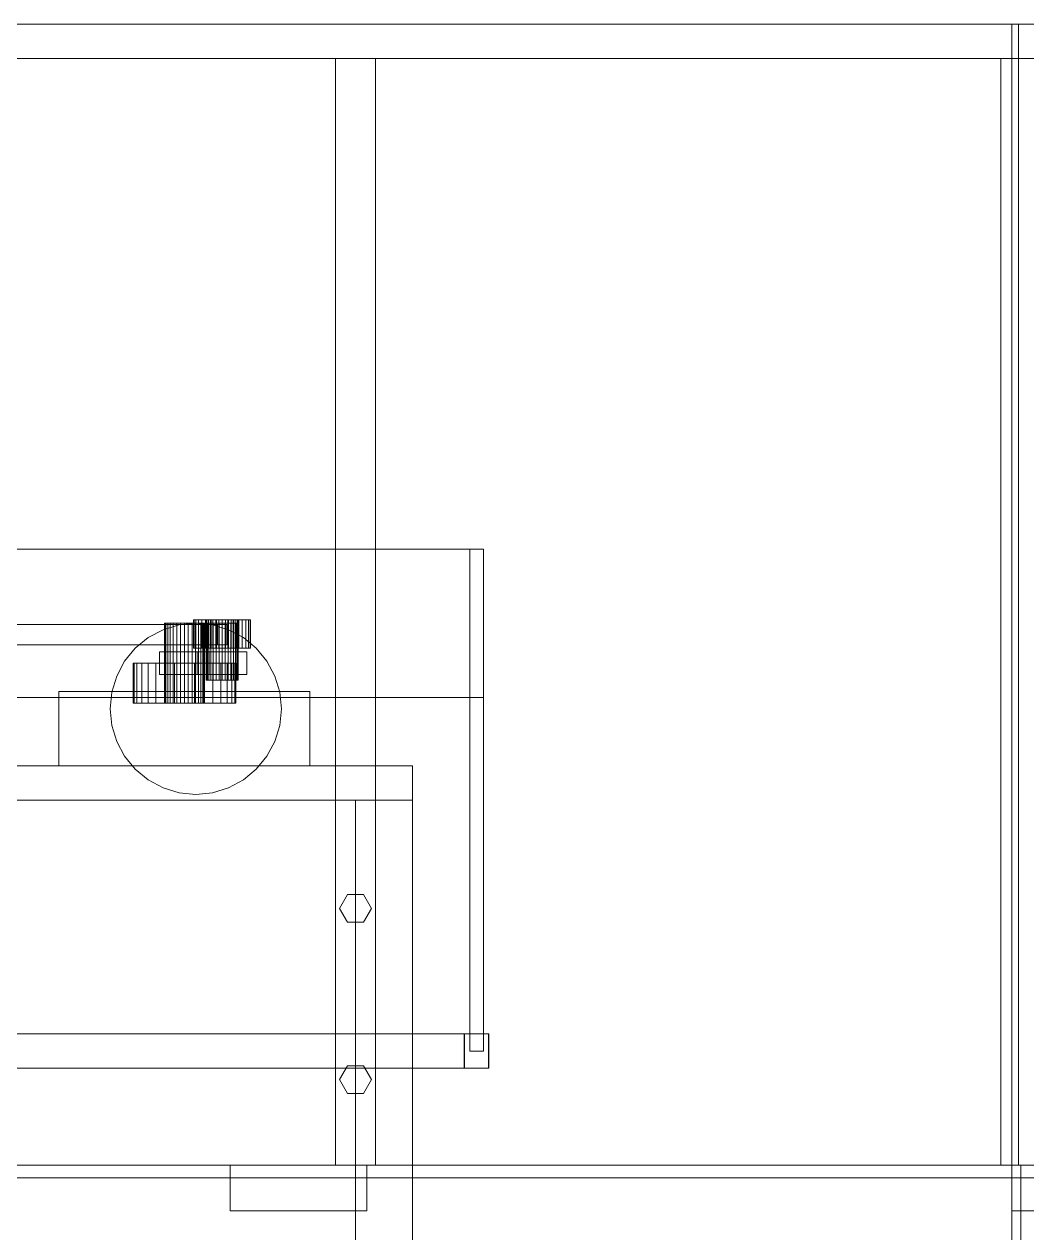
# Model space of a CAD drawing. Header units: millimetres. Extents: x -2500 to 58855, y -53268 to 6837.
# Drawn here: x 860 to 1738, y -32759 to -31700 of the extents above; entities that cross this region are included whole.
import ezdxf

# ---------------------------------------------------------------- set-up
doc = ezdxf.new("R2010")
doc.units = ezdxf.units.MM
doc.layers.add('frontal_secador', color=7, linetype='Continuous', lineweight=0)
doc.layers.add('frontal_tolva', color=7, linetype='Continuous', lineweight=0)

msp = doc.modelspace()

# ---------------------------------------------------------------- linework, layer by layer
at = {"layer": 'frontal_secador'}
for p, q in [((-550, -32160), (1262, -32160)), ((1250, -32160), (1262, -32160)), ((1250, -32290), (1250, -32160)), ((1262, -32290), (1262, -32160)), ((1008.067, -32247), (1008.067, -32222)), ((1008.067, -32222), (1008.547, -32222)), ((1008.067, -32222), (1018.567, -32222)), ((1008.547, -32247), (1008.547, -32222)), ((1008.547, -32222), (1009.97, -32222)), ((1008.547, -32222), (1018.845, -32222)), ((1009.97, -32247), (1009.97, -32222)), ((1009.97, -32222), (1012.28, -32222)), ((1009.97, -32222), (1019.671, -32222)), ((1012.28, -32247), (1012.28, -32222)), ((1012.28, -32222), (1015.389, -32222)), ((1012.28, -32222), (1021.01, -32222)), ((1015.389, -32247), (1015.389, -32222)), ((1015.389, -32222), (1019.178, -32222)), ((1015.389, -32222), (1022.814, -32222)), ((1018.845, -32222), (1018.567, -32222)), ((1018.567, -32222), (1018.567, -32247)), ((1019.671, -32222), (1018.845, -32222)), ((1018.845, -32222), (1018.845, -32247)), ((1019.178, -32247), (1019.178, -32222)), ((1019.178, -32222), (1023.5, -32222)), ((1019.178, -32222), (1025.011, -32222)), ((1021.01, -32222), (1019.671, -32222)), ((1019.671, -32222), (1019.671, -32247)), ((1022.814, -32222), (1021.01, -32222)), ((1021.01, -32222), (1021.01, -32247)), ((1025.011, -32222), (1022.814, -32222)), ((1022.814, -32222), (1022.814, -32247)), ((1023.5, -32247), (1023.5, -32222)), ((1023.5, -32222), (1028.19, -32222)), ((1023.5, -32222), (1027.518, -32222)), ((1027.518, -32222), (1025.011, -32222)), ((1025.011, -32222), (1025.011, -32247)), ((1030.238, -32222), (1027.518, -32222)), ((1027.518, -32222), (1027.518, -32247)), ((1028.19, -32247), (1028.19, -32222)), ((1028.19, -32222), (1033.067, -32222)), ((1028.19, -32222), (1030.238, -32222)), ((1033.067, -32222), (1030.238, -32222)), ((1030.238, -32222), (1030.238, -32247)), ((1037.944, -32222), (1033.067, -32222)), ((1033.067, -32222), (1033.067, -32247)), ((1033.067, -32222), (1035.896, -32222)), ((1035.896, -32222), (1035.896, -32247)), ((1037.944, -32222), (1035.896, -32222)), ((1035.896, -32222), (1038.616, -32222)), ((1037.944, -32247), (1037.944, -32222)), ((1042.634, -32222), (1037.944, -32222)), ((1038.616, -32222), (1038.616, -32247)), ((1042.634, -32222), (1038.616, -32222)), ((1038.616, -32222), (1041.123, -32222)), ((1041.123, -32222), (1041.123, -32247)), ((1046.956, -32222), (1041.123, -32222)), ((1041.123, -32222), (1043.32, -32222)), ((1042.634, -32247), (1042.634, -32222)), ((1046.956, -32222), (1042.634, -32222)), ((1043.32, -32222), (1043.32, -32247)), ((1050.744, -32222), (1043.32, -32222)), ((1043.32, -32222), (1045.123, -32222)), ((1045.123, -32222), (1045.123, -32247)), ((1053.854, -32222), (1045.123, -32222)), ((1045.123, -32222), (1046.463, -32222)), ((1046.463, -32222), (1046.463, -32247)), ((1056.164, -32222), (1046.463, -32222)), ((1046.463, -32222), (1047.288, -32222)), ((1046.956, -32247), (1046.956, -32222)), ((1050.744, -32222), (1046.956, -32222)), ((1047.288, -32222), (1047.288, -32247)), ((1057.586, -32222), (1047.288, -32222)), ((1047.288, -32222), (1047.567, -32222)), ((1047.567, -32222), (1047.567, -32247)), ((1058.067, -32222), (1047.567, -32222)), ((1050.744, -32247), (1050.744, -32222)), ((1053.854, -32222), (1050.744, -32222)), ((1053.854, -32247), (1053.854, -32222)), ((1056.164, -32222), (1053.854, -32222)), ((1056.164, -32247), (1056.164, -32222)), ((1057.586, -32222), (1056.164, -32222)), ((1057.586, -32247), (1057.586, -32222)), ((1058.067, -32222), (1057.586, -32222)), ((1058.067, -32247), (1058.067, -32222)), ((1028.931, -32226), (-4.136, -32226)), ((4.136, -32226), (1037.202, -32226)), ((968.332, -32237.64), (981.299, -32230.709)), ((981.299, -32230.709), (995.368, -32226.441)), ((982.836, -32225), (982.5, -32225)), ((982.5, -32290), (982.5, -32225)), ((983.832, -32225), (982.836, -32225)), ((982.836, -32290), (982.836, -32225)), ((985.449, -32225), (983.832, -32225)), ((983.832, -32290), (983.832, -32225)), ((987.626, -32225), (985.449, -32225)), ((985.449, -32290), (985.449, -32225)), ((990.278, -32225), (987.626, -32225)), ((987.626, -32290), (987.626, -32225)), ((993.303, -32225), (990.278, -32225)), ((990.278, -32290), (990.278, -32225)), ((996.586, -32225), (993.303, -32225)), ((993.303, -32290), (993.303, -32225)), ((995.368, -32226.441), (1010, -32225)), ((1000, -32225), (996.586, -32225)), ((996.586, -32290), (996.586, -32225)), ((1000, -32225), (1003.414, -32225)), ((1000, -32225), (1000, -32290)), ((1003.414, -32225), (1006.697, -32225)), ((1003.414, -32290), (1003.414, -32225)), ((1006.697, -32225), (1009.722, -32225)), ((1006.697, -32290), (1006.697, -32225)), ((1009.722, -32225), (1012.374, -32225)), ((1009.722, -32290), (1009.722, -32225)), ((1010, -32225), (1024.632, -32226.441)), ((1012.374, -32225), (1014.551, -32225)), ((1012.374, -32290), (1012.374, -32225)), ((1014.551, -32225), (1016.168, -32225)), ((1014.551, -32290), (1014.551, -32225)), ((1016.168, -32225), (1017.164, -32225)), ((1016.168, -32290), (1016.168, -32225)), ((1017.164, -32225), (1017.5, -32225)), ((1017.164, -32290), (1017.164, -32225)), ((1017.5, -32290), (1017.5, -32225)), ((1019.336, -32225), (1019.067, -32225)), ((1019.067, -32275), (1019.067, -32225)), ((1020.132, -32225), (1019.336, -32225)), ((1019.336, -32275), (1019.336, -32225)), ((1021.426, -32225), (1020.132, -32225)), ((1020.132, -32275), (1020.132, -32225)), ((1023.167, -32225), (1021.426, -32225)), ((1021.426, -32275), (1021.426, -32225)), ((1025.289, -32225), (1023.167, -32225)), ((1023.167, -32275), (1023.167, -32225)), ((1024.632, -32226.441), (1038.701, -32230.709)), ((1027.709, -32225), (1025.289, -32225)), ((1025.289, -32275), (1025.289, -32225)), ((1030.336, -32225), (1027.709, -32225)), ((1027.709, -32275), (1027.709, -32225)), ((1037.202, -32226), (1028.931, -32226)), ((1028.931, -32226), (1028.931, -32244)), ((1033.067, -32225), (1030.336, -32225)), ((1030.336, -32275), (1030.336, -32225)), ((1033.067, -32225), (1035.798, -32225)), ((1033.067, -32225), (1033.067, -32275)), ((1035.798, -32225), (1038.424, -32225)), ((1035.798, -32275), (1035.798, -32225)), ((1037.202, -32244), (1037.202, -32226)), ((1038.424, -32225), (1040.845, -32225)), ((1038.424, -32275), (1038.424, -32225)), ((1038.701, -32230.709), (1051.668, -32237.64)), ((1040.845, -32225), (1042.966, -32225)), ((1040.845, -32275), (1040.845, -32225)), ((1042.966, -32225), (1044.707, -32225)), ((1042.966, -32275), (1042.966, -32225)), ((1044.707, -32225), (1046.001, -32225)), ((1044.707, -32275), (1044.707, -32225)), ((1046.001, -32225), (1046.798, -32225)), ((1046.001, -32275), (1046.001, -32225)), ((1046.798, -32225), (1047.067, -32225)), ((1046.798, -32275), (1046.798, -32225)), ((1047.067, -32275), (1047.067, -32225)), ((-4.136, -32244), (1028.931, -32244)), ((1037.202, -32244), (4.136, -32244)), ((956.967, -32246.967), (968.332, -32237.64)), ((1028.931, -32244), (1037.202, -32244)), ((1051.668, -32237.64), (1063.033, -32246.967)), ((947.64, -32258.332), (956.967, -32246.967)), ((978.265, -32250), (1011.331, -32250)), ((1021.735, -32250), (978.265, -32250)), ((978.265, -32250), (978.265, -32270)), ((1008.547, -32247), (1008.067, -32247)), ((1018.567, -32247), (1008.067, -32247)), ((1009.97, -32247), (1008.547, -32247)), ((1018.845, -32247), (1008.547, -32247)), ((1012.28, -32247), (1009.97, -32247)), ((1019.671, -32247), (1009.97, -32247)), ((1011.331, -32250), (1054.802, -32250)), ((1011.331, -32270), (1011.331, -32250)), ((1015.389, -32247), (1012.28, -32247)), ((1021.01, -32247), (1012.28, -32247)), ((1019.178, -32247), (1015.389, -32247)), ((1022.814, -32247), (1015.389, -32247)), ((1018.567, -32247), (1018.845, -32247)), ((1018.845, -32247), (1019.671, -32247)), ((1023.5, -32247), (1019.178, -32247)), ((1025.011, -32247), (1019.178, -32247)), ((1019.671, -32247), (1021.01, -32247)), ((1021.01, -32247), (1022.814, -32247)), ((1054.802, -32250), (1021.735, -32250)), ((1021.735, -32270), (1021.735, -32250)), ((1022.814, -32247), (1025.011, -32247)), ((1028.19, -32247), (1023.5, -32247)), ((1027.518, -32247), (1023.5, -32247)), ((1025.011, -32247), (1027.518, -32247)), ((1027.518, -32247), (1030.238, -32247)), ((1033.067, -32247), (1028.19, -32247)), ((1030.238, -32247), (1028.19, -32247)), ((1030.238, -32247), (1033.067, -32247)), ((1033.067, -32247), (1037.944, -32247)), ((1035.896, -32247), (1033.067, -32247)), ((1035.896, -32247), (1037.944, -32247)), ((1038.616, -32247), (1035.896, -32247)), ((1037.944, -32247), (1042.634, -32247)), ((1038.616, -32247), (1042.634, -32247)), ((1041.123, -32247), (1038.616, -32247)), ((1041.123, -32247), (1046.956, -32247)), ((1043.32, -32247), (1041.123, -32247)), ((1042.634, -32247), (1046.956, -32247)), ((1043.32, -32247), (1050.744, -32247)), ((1045.123, -32247), (1043.32, -32247)), ((1045.123, -32247), (1053.854, -32247)), ((1046.463, -32247), (1045.123, -32247)), ((1046.463, -32247), (1056.164, -32247)), ((1047.288, -32247), (1046.463, -32247)), ((1046.956, -32247), (1050.744, -32247)), ((1047.288, -32247), (1057.586, -32247)), ((1047.567, -32247), (1047.288, -32247)), ((1047.567, -32247), (1058.067, -32247)), ((1050.744, -32247), (1053.854, -32247)), ((1053.854, -32247), (1056.164, -32247)), ((1054.802, -32250), (1054.802, -32270)), ((1056.164, -32247), (1057.586, -32247)), ((1057.586, -32247), (1058.067, -32247)), ((1063.033, -32246.967), (1072.36, -32258.332)), ((940.709, -32271.299), (947.64, -32258.332)), ((955, -32295), (955, -32260)), ((955, -32260), (955.865, -32260)), ((955, -32260), (982.5, -32260)), ((955.865, -32295), (955.865, -32260)), ((955.865, -32260), (958.425, -32260)), ((955.865, -32260), (982.836, -32260)), ((958.425, -32295), (958.425, -32260)), ((958.425, -32260), (962.584, -32260)), ((958.425, -32260), (983.832, -32260)), ((962.584, -32295), (962.584, -32260)), ((962.584, -32260), (968.18, -32260)), ((962.584, -32260), (985.449, -32260)), ((968.18, -32295), (968.18, -32260)), ((968.18, -32260), (974.999, -32260)), ((968.18, -32260), (987.626, -32260)), ((974.999, -32295), (974.999, -32260)), ((974.999, -32260), (982.779, -32260)), ((974.999, -32260), (990.278, -32260)), ((982.836, -32260), (982.5, -32260)), ((982.5, -32260), (982.5, -32295)), ((982.779, -32295), (982.779, -32260)), ((982.779, -32260), (991.221, -32260)), ((982.779, -32260), (993.303, -32260)), ((983.832, -32260), (982.836, -32260)), ((982.836, -32260), (982.836, -32295)), ((985.449, -32260), (983.832, -32260)), ((983.832, -32260), (983.832, -32295)), ((987.626, -32260), (985.449, -32260)), ((985.449, -32260), (985.449, -32295)), ((990.278, -32260), (987.626, -32260)), ((987.626, -32260), (987.626, -32295)), ((993.303, -32260), (990.278, -32260)), ((990.278, -32260), (990.278, -32295)), ((991.221, -32295), (991.221, -32260)), ((991.221, -32260), (1000, -32260)), ((991.221, -32260), (996.586, -32260)), ((996.586, -32260), (993.303, -32260)), ((993.303, -32260), (993.303, -32295)), ((1000, -32260), (996.586, -32260)), ((996.586, -32260), (996.586, -32295)), ((1008.779, -32260), (1000, -32260)), ((1000, -32260), (1000, -32295)), ((1000, -32260), (1003.414, -32260)), ((1003.414, -32260), (1003.414, -32295)), ((1008.779, -32260), (1003.414, -32260)), ((1003.414, -32260), (1006.697, -32260)), ((1006.697, -32260), (1006.697, -32295)), ((1017.221, -32260), (1006.697, -32260)), ((1006.697, -32260), (1009.722, -32260)), ((1008.779, -32295), (1008.779, -32260)), ((1017.221, -32260), (1008.779, -32260)), ((1009.722, -32260), (1009.722, -32295)), ((1025.001, -32260), (1009.722, -32260)), ((1009.722, -32260), (1012.374, -32260)), ((1012.374, -32260), (1012.374, -32295)), ((1031.82, -32260), (1012.374, -32260)), ((1012.374, -32260), (1014.551, -32260)), ((1014.551, -32260), (1014.551, -32295)), ((1037.416, -32260), (1014.551, -32260)), ((1014.551, -32260), (1016.168, -32260)), ((1016.168, -32260), (1016.168, -32295)), ((1041.575, -32260), (1016.168, -32260)), ((1016.168, -32260), (1017.164, -32260)), ((1017.164, -32260), (1017.164, -32295)), ((1044.135, -32260), (1017.164, -32260)), ((1017.164, -32260), (1017.5, -32260)), ((1017.221, -32295), (1017.221, -32260)), ((1025.001, -32260), (1017.221, -32260)), ((1017.5, -32260), (1017.5, -32295)), ((1045, -32260), (1017.5, -32260)), ((1025.001, -32295), (1025.001, -32260)), ((1031.82, -32260), (1025.001, -32260)), ((1031.82, -32295), (1031.82, -32260)), ((1037.416, -32260), (1031.82, -32260)), ((1037.416, -32295), (1037.416, -32260)), ((1041.575, -32260), (1037.416, -32260)), ((1041.575, -32295), (1041.575, -32260)), ((1044.135, -32260), (1041.575, -32260)), ((1044.135, -32295), (1044.135, -32260)), ((1045, -32260), (1044.135, -32260)), ((1045, -32295), (1045, -32260)), ((1072.36, -32258.332), (1079.291, -32271.299)), ((936.441, -32285.368), (940.709, -32271.299)), ((978.265, -32270), (1021.735, -32270)), ((1011.331, -32270), (978.265, -32270)), ((1054.802, -32270), (1011.331, -32270)), ((1019.336, -32275), (1019.067, -32275)), ((1020.132, -32275), (1019.336, -32275)), ((1021.426, -32275), (1020.132, -32275)), ((1023.167, -32275), (1021.426, -32275)), ((1021.735, -32270), (1054.802, -32270)), ((1025.289, -32275), (1023.167, -32275)), ((1027.709, -32275), (1025.289, -32275)), ((1030.336, -32275), (1027.709, -32275)), ((1030.336, -32275), (1033.067, -32275)), ((1033.067, -32275), (1035.798, -32275)), ((1035.798, -32275), (1038.424, -32275)), ((1038.424, -32275), (1040.845, -32275)), ((1040.845, -32275), (1042.966, -32275)), ((1042.966, -32275), (1044.707, -32275)), ((1044.707, -32275), (1046.001, -32275)), ((1046.001, -32275), (1046.798, -32275)), ((1046.798, -32275), (1047.067, -32275)), ((1079.291, -32271.299), (1083.559, -32285.368)), ((890, -32285), (1110, -32285)), ((890, -32350), (890, -32285)), ((935, -32300), (936.441, -32285.368)), ((1083.559, -32285.368), (1085, -32300)), ((1110, -32350), (1110, -32285)), ((-550, -32290), (1262, -32290)), ((955.865, -32295), (955, -32295)), ((982.5, -32295), (955, -32295)), ((958.425, -32295), (955.865, -32295)), ((982.836, -32295), (955.865, -32295)), ((962.584, -32295), (958.425, -32295)), ((983.832, -32295), (958.425, -32295)), ((968.18, -32295), (962.584, -32295)), ((985.449, -32295), (962.584, -32295)), ((974.999, -32295), (968.18, -32295)), ((987.626, -32295), (968.18, -32295)), ((982.779, -32295), (974.999, -32295)), ((990.278, -32295), (974.999, -32295)), ((982.836, -32290), (982.5, -32290)), ((982.5, -32295), (982.836, -32295)), ((991.221, -32295), (982.779, -32295)), ((993.303, -32295), (982.779, -32295)), ((983.832, -32290), (982.836, -32290)), ((982.836, -32295), (983.832, -32295)), ((985.449, -32290), (983.832, -32290)), ((983.832, -32295), (985.449, -32295)), ((987.626, -32290), (985.449, -32290)), ((985.449, -32295), (987.626, -32295)), ((990.278, -32290), (987.626, -32290)), ((987.626, -32295), (990.278, -32295)), ((993.303, -32290), (990.278, -32290)), ((990.278, -32295), (993.303, -32295)), ((1000, -32295), (991.221, -32295)), ((996.586, -32295), (991.221, -32295)), ((996.586, -32290), (993.303, -32290)), ((993.303, -32295), (996.586, -32295)), ((996.586, -32290), (1000, -32290)), ((996.586, -32295), (1000, -32295)), ((1000, -32290), (1003.414, -32290)), ((1000, -32295), (1008.779, -32295)), ((1003.414, -32295), (1000, -32295)), ((1003.414, -32290), (1006.697, -32290)), ((1003.414, -32295), (1008.779, -32295)), ((1006.697, -32295), (1003.414, -32295)), ((1006.697, -32290), (1009.722, -32290)), ((1006.697, -32295), (1017.221, -32295)), ((1009.722, -32295), (1006.697, -32295)), ((1008.779, -32295), (1017.221, -32295)), ((1009.722, -32290), (1012.374, -32290)), ((1009.722, -32295), (1025.001, -32295)), ((1012.374, -32295), (1009.722, -32295)), ((1012.374, -32290), (1014.551, -32290)), ((1012.374, -32295), (1031.82, -32295)), ((1014.551, -32295), (1012.374, -32295)), ((1014.551, -32290), (1016.168, -32290)), ((1014.551, -32295), (1037.416, -32295)), ((1016.168, -32295), (1014.551, -32295)), ((1016.168, -32290), (1017.164, -32290)), ((1016.168, -32295), (1041.575, -32295)), ((1017.164, -32295), (1016.168, -32295)), ((1017.164, -32290), (1017.5, -32290)), ((1017.164, -32295), (1044.135, -32295)), ((1017.5, -32295), (1017.164, -32295)), ((1017.221, -32295), (1025.001, -32295)), ((1017.5, -32295), (1045, -32295)), ((1025.001, -32295), (1031.82, -32295)), ((1031.82, -32295), (1037.416, -32295)), ((1037.416, -32295), (1041.575, -32295)), ((1041.575, -32295), (1044.135, -32295)), ((1044.135, -32295), (1045, -32295)), ((1250, -32290), (1262, -32290)), ((1250, -32600), (1250, -32290)), ((1262, -32600), (1262, -32290)), ((936.441, -32314.632), (935, -32300)), ((1085, -32300), (1083.559, -32314.632)), ((940.709, -32328.701), (936.441, -32314.632)), ((1083.559, -32314.632), (1079.291, -32328.701)), ((947.64, -32341.668), (940.709, -32328.701)), ((1079.291, -32328.701), (1072.36, -32341.668)), ((650, -32350), (1200, -32350)), ((890, -32350), (1110, -32350)), ((956.967, -32353.033), (947.64, -32341.668)), ((1072.36, -32341.668), (1063.033, -32353.033)), ((1200, -32380), (1200, -32350)), ((968.332, -32362.36), (956.967, -32353.033)), ((1063.033, -32353.033), (1051.668, -32362.36)), ((981.299, -32369.291), (968.332, -32362.36)), ((995.368, -32373.559), (981.299, -32369.291)), ((1038.701, -32369.291), (1024.632, -32373.559)), ((1051.668, -32362.36), (1038.701, -32369.291)), ((650, -32380), (1200, -32380)), ((1010, -32375), (995.368, -32373.559)), ((1024.632, -32373.559), (1010, -32375)), ((1150, -32380), (1200, -32380)), ((1150, -32860), (1150, -32380)), ((1200, -32860), (1200, -32380)), ((639.076, -32585), (1245.076, -32585)), ((1245.5, -32585), (639.5, -32585)), ((660.5, -32585), (1266.5, -32585)), ((1266.924, -32585), (660.924, -32585)), ((1245.076, -32585), (1266.924, -32585)), ((1245.076, -32615), (1245.076, -32585)), ((1266.5, -32585), (1245.5, -32585)), ((1245.5, -32585), (1245.5, -32615)), ((1266.5, -32615), (1266.5, -32585)), ((1266.924, -32585), (1266.924, -32615)), ((1250, -32600), (1262, -32600)), ((1245.076, -32615), (639.076, -32615)), ((639.5, -32615), (1245.5, -32615)), ((1266.5, -32615), (660.5, -32615)), ((660.924, -32615), (1266.924, -32615)), ((1266.924, -32615), (1245.076, -32615)), ((1245.5, -32615), (1266.5, -32615))]:
    msp.add_line(p, q, dxfattribs=at)
at = {"layer": 'frontal_tolva'}
for p, q in [((-1725, -31700), (1725, -31700)), ((1725, -31700), (1725, -32700)), ((1725, -31730), (1725, -31700)), ((1725, -31700), (1731, -31700)), ((1725, -31700), (1765, -31700)), ((1731, -32700), (1731, -31700)), ((-1725, -31730), (1725, -31730)), ((1132.5, -32700), (1132.5, -31730)), ((1132.5, -31730), (1167.5, -31730)), ((1167.5, -32700), (1167.5, -31730)), ((1715.5, -32700), (1715.5, -31730)), ((1715.5, -31730), (1750.5, -31730)), ((1725, -31730), (1765, -31730)), ((1136, -32475), (1143, -32462.876)), ((1143, -32462.876), (1157, -32462.876)), ((1157, -32462.876), (1164, -32475)), ((1143, -32487.124), (1136, -32475)), ((1164, -32475), (1157, -32487.124)), ((1157, -32487.124), (1143, -32487.124)), ((1136, -32625), (1143, -32612.876)), ((1143, -32612.876), (1157, -32612.876)), ((1157, -32612.876), (1164, -32625)), ((1143, -32637.124), (1136, -32625)), ((1164, -32625), (1157, -32637.124)), ((1157, -32637.124), (1143, -32637.124)), ((-1821.5, -32700), (1821.5, -32700)), ((-1725, -32700), (1725, -32700)), ((1160, -32700), (1040, -32700)), ((1040, -32740), (1040, -32700)), ((1167.5, -32700), (1132.5, -32700)), ((1160, -32740), (1160, -32700)), ((1750.5, -32700), (1715.5, -32700)), ((1725, -32700), (1725, -33600)), ((1725, -32700), (1733, -32700)), ((1725, -32700), (1731, -32700)), ((1725, -32700), (1898, -32700)), ((1725, -32700), (1725, -32740)), ((1733, -33600), (1733, -32700)), ((-1821.5, -32711), (1821.5, -32711)), ((1160, -32740), (1040, -32740)), ((1725, -32740), (1898, -32740))]:
    msp.add_line(p, q, dxfattribs=at)

doc.saveas('drawing.dxf')
